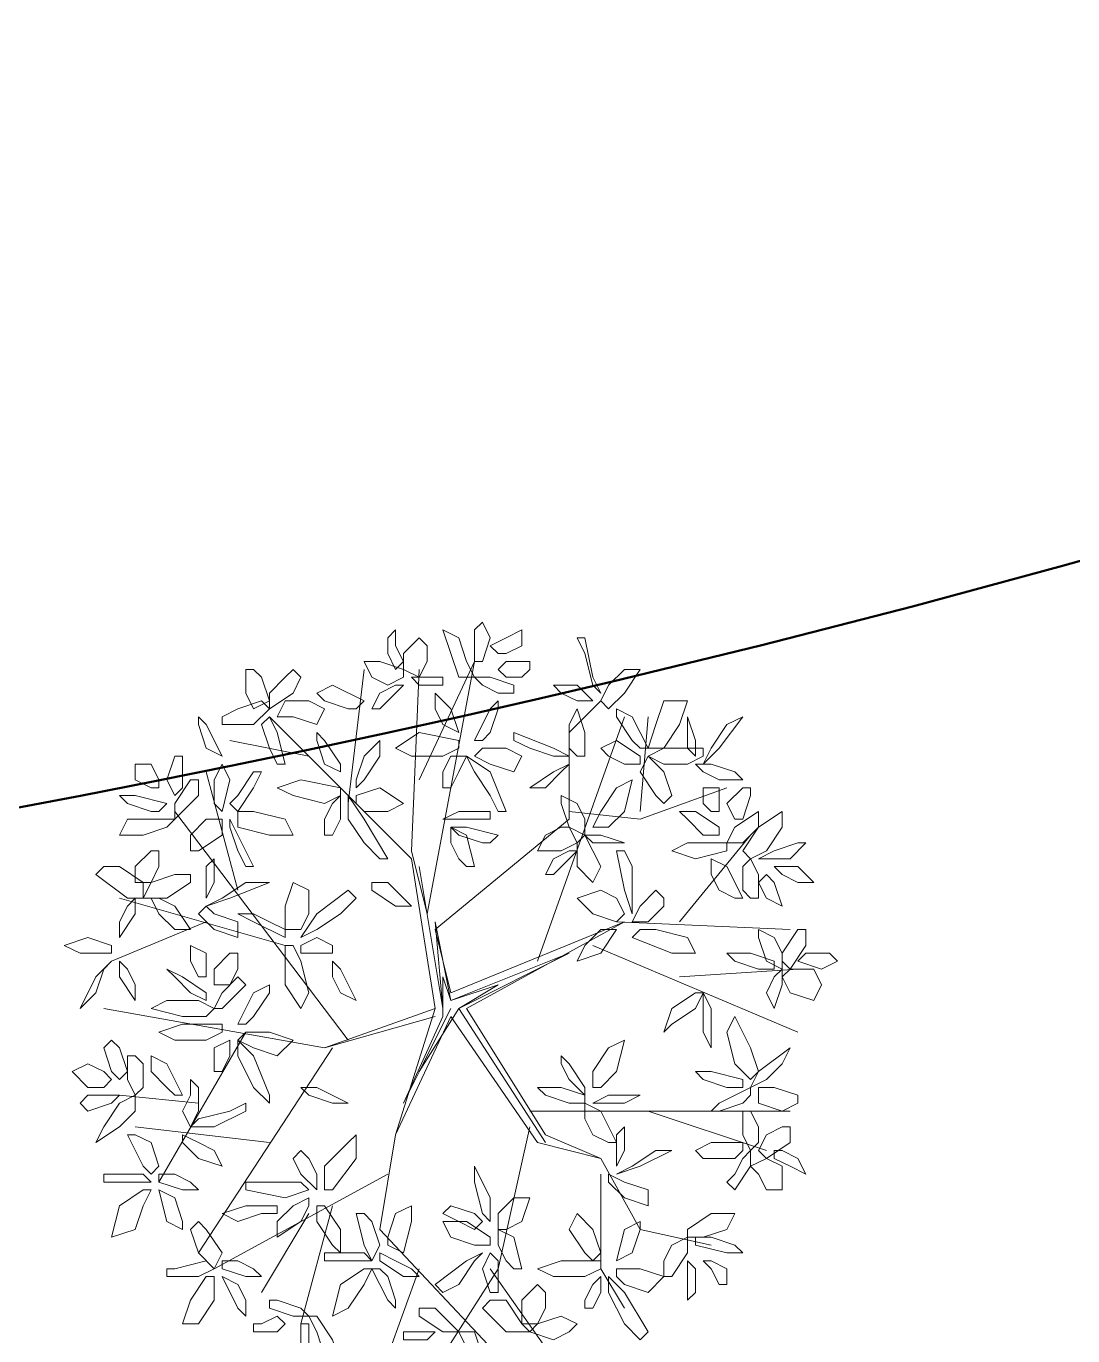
# Model space of a CAD drawing. Header units: millimetres. Extents: x 2364 to 2508, y 1551 to 1771.
# Drawn here: x 2448.453 to 2452.2, y 1618.484 to 1623.174 of the extents above; entities that cross this region are included whole.
import ezdxf

# ---------------------------------------------------------------- set-up
doc = ezdxf.new("R2010")
doc.units = ezdxf.units.MM
doc.layers.add('PDF_0', color=7, linetype='Continuous')

msp = doc.modelspace()

# ---------------------------------------------------------------- linework, layer by layer
at = {"layer": 'PDF_0', "lineweight": 9}
for points in [[(2449.7754, 1620.8705), (2449.8037, 1620.8987), (2449.7754, 1620.9552), (2449.7754, 1621.0117), (2449.7472, 1620.9835), (2449.7472, 1620.927)], [(2450.0578, 1620.8423), (2450.0014, 1620.8423), (2449.9731, 1620.927), (2449.9449, 1621.0117), (2450.0014, 1620.9835), (2450.0296, 1620.8987)], [(2450.0578, 1620.927), (2450.0578, 1621.0117), (2450.0861, 1621.0399), (2450.1143, 1620.9835), (2450.0861, 1620.8987), (2450.0578, 1620.8987)], [(2450.1426, 1620.927), (2450.1143, 1620.9552), (2450.1708, 1620.9835), (2450.2273, 1621.0117), (2450.2273, 1620.9552), (2450.1708, 1620.927)], [(2449.8602, 1620.8423), (2449.8037, 1620.8705), (2449.8037, 1620.927), (2449.8602, 1620.9835), (2449.8884, 1620.9552), (2449.8884, 1620.8987)], [(2450.4532, 1620.927), (2450.4814, 1620.814), (2450.5097, 1620.7858), (2450.4814, 1620.8423), (2450.4532, 1620.9835), (2450.425, 1620.9835)], [(2449.7472, 1620.814), (2449.6907, 1620.8423), (2449.6625, 1620.8987), (2449.719, 1620.8987), (2449.8037, 1620.8705), (2449.8037, 1620.8423)], [(2450.2273, 1620.8423), (2450.1708, 1620.8423), (2450.1426, 1620.8705), (2450.1708, 1620.8987), (2450.2555, 1620.8987), (2450.2555, 1620.8705)], [(2449.2954, 1620.8423), (2449.3236, 1620.7576), (2449.2671, 1620.7293), (2449.2389, 1620.7858), (2449.2389, 1620.8705), (2449.2671, 1620.8705)], [(2449.4083, 1620.8705), (2449.4366, 1620.8423), (2449.4083, 1620.7858), (2449.3236, 1620.7293), (2449.3236, 1620.7858), (2449.3801, 1620.8423)], [(2449.9166, 1620.814), (2449.8602, 1620.814), (2449.8319, 1620.8423), (2449.8602, 1620.8423), (2449.9449, 1620.8423), (2449.9449, 1620.814)], [(2450.1426, 1620.7858), (2450.0861, 1620.814), (2450.0578, 1620.8423), (2450.1143, 1620.8423), (2450.199, 1620.814), (2450.199, 1620.7858)], [(2450.5097, 1620.7576), (2450.5379, 1620.7293), (2450.5944, 1620.7858), (2450.6509, 1620.8705), (2450.5944, 1620.8705), (2450.5379, 1620.814)], [(2449.606, 1620.7293), (2449.5213, 1620.7576), (2449.493, 1620.7858), (2449.5495, 1620.814), (2449.6625, 1620.7576), (2449.6342, 1620.7293)], [(2449.719, 1620.7858), (2449.7754, 1620.814), (2449.8037, 1620.814), (2449.7754, 1620.7858), (2449.719, 1620.7293), (2449.6907, 1620.7293)], [(2449.9449, 1620.6728), (2450.0014, 1620.6446), (2449.9731, 1620.7293), (2449.9166, 1620.7858), (2449.9166, 1620.7293)], [(2450.3685, 1620.7858), (2450.3402, 1620.814), (2450.425, 1620.814), (2450.4814, 1620.7576), (2450.425, 1620.7576)], [(2449.2107, 1620.7293), (2449.2954, 1620.7576), (2449.3236, 1620.7293), (2449.2671, 1620.6728), (2449.1542, 1620.6728), (2449.1542, 1620.7011)], [(2449.3519, 1620.7011), (2449.3801, 1620.7576), (2449.4648, 1620.7576), (2449.5213, 1620.7293), (2449.493, 1620.6728), (2449.4083, 1620.7011)], [(2450.1143, 1620.6446), (2450.1426, 1620.7293), (2450.1426, 1620.7576), (2450.1143, 1620.7293), (2450.0578, 1620.6164), (2450.0861, 1620.6164)], [(2450.6791, 1620.5881), (2450.7356, 1620.5881), (2450.7921, 1620.6728), (2450.8203, 1620.7576), (2450.7356, 1620.7576), (2450.7074, 1620.6728)], [(2449.0977, 1620.5881), (2449.1542, 1620.5599), (2449.0977, 1620.6728), (2449.0695, 1620.7011), (2449.0695, 1620.6728)], [(2449.3236, 1620.5881), (2449.2954, 1620.6728), (2449.3236, 1620.7011), (2449.3519, 1620.6446), (2449.3801, 1620.5316), (2449.3519, 1620.5316)], [(2450.425, 1620.5599), (2450.4532, 1620.5599), (2450.4532, 1620.6446), (2450.425, 1620.7293), (2450.3967, 1620.6728), (2450.3967, 1620.5881)], [(2450.6226, 1620.6164), (2450.5662, 1620.7011), (2450.5662, 1620.7293), (2450.6226, 1620.7011), (2450.6791, 1620.5881), (2450.6509, 1620.5881)], [(2450.8203, 1620.6728), (2450.8203, 1620.7011), (2450.8486, 1620.6164), (2450.8486, 1620.5599), (2450.8203, 1620.5881)], [(2450.9615, 1620.6728), (2451.018, 1620.7011), (2450.9333, 1620.5881), (2450.8768, 1620.5316), (2450.905, 1620.5881)], [(2449.5213, 1620.5316), (2449.493, 1620.6164), (2449.493, 1620.6446), (2449.5213, 1620.6164), (2449.5778, 1620.5316), (2449.5778, 1620.5034)], [(2449.9449, 1620.5599), (2449.8319, 1620.5599), (2449.7754, 1620.5881), (2449.8602, 1620.6446), (2450.0014, 1620.6164), (2450.0014, 1620.5881)], [(2450.2555, 1620.5881), (2450.3402, 1620.5599), (2450.3967, 1620.5599), (2450.3402, 1620.5881), (2450.199, 1620.6446), (2450.199, 1620.6164)], [(2449.6625, 1620.4752), (2449.719, 1620.5599), (2449.719, 1620.6164), (2449.6625, 1620.5599), (2449.6342, 1620.4752), (2449.6342, 1620.4469)], [(2450.5944, 1620.5316), (2450.5379, 1620.5599), (2450.5097, 1620.5881), (2450.5662, 1620.6164), (2450.6509, 1620.5599), (2450.6509, 1620.5316)], [(2449.013, 1620.5034), (2449.013, 1620.4469), (2448.9847, 1620.4187), (2448.9565, 1620.4752), (2448.9847, 1620.5599), (2449.013, 1620.5599)], [(2449.9449, 1620.4469), (2449.9731, 1620.4469), (2450.0014, 1620.5034), (2450.0296, 1620.5599), (2449.9731, 1620.5599), (2449.9449, 1620.5034)], [(2450.1143, 1620.4187), (2450.0578, 1620.5034), (2450.0296, 1620.5599), (2450.1143, 1620.5034), (2450.1708, 1620.3622), (2450.1426, 1620.3622)], [(2450.0578, 1620.5599), (2450.0861, 1620.5881), (2450.1708, 1620.5881), (2450.2273, 1620.5599), (2450.199, 1620.5034), (2450.1143, 1620.5316)], [(2450.7074, 1620.4187), (2450.6509, 1620.5034), (2450.6791, 1620.5599), (2450.7356, 1620.5034), (2450.7638, 1620.4187), (2450.7356, 1620.3904)], [(2450.8203, 1620.5316), (2450.7356, 1620.5316), (2450.6791, 1620.5599), (2450.7356, 1620.5881), (2450.8768, 1620.5881), (2450.8768, 1620.5599)], [(2448.9283, 1620.4469), (2448.9, 1620.4469), (2448.8435, 1620.4752), (2448.8435, 1620.5316), (2448.9, 1620.5316), (2448.9283, 1620.4752)], [(2449.1259, 1620.3904), (2449.1542, 1620.3622), (2449.1824, 1620.4752), (2449.1542, 1620.5316), (2449.1259, 1620.4752)], [(2449.2107, 1620.4187), (2449.2671, 1620.5034), (2449.2954, 1620.5034), (2449.2671, 1620.4469), (2449.2107, 1620.3622), (2449.1824, 1620.3904)], [(2450.312, 1620.4469), (2450.3685, 1620.5034), (2450.3967, 1620.5316), (2450.3402, 1620.5034), (2450.2555, 1620.4469), (2450.2838, 1620.4469)], [(2450.8486, 1620.5316), (2450.8768, 1620.5034), (2450.9333, 1620.4752), (2451.018, 1620.4752), (2450.9898, 1620.5034), (2450.905, 1620.5316)], [(2449.0695, 1620.4187), (2449.013, 1620.3622), (2448.9847, 1620.334), (2448.9847, 1620.3904), (2449.0412, 1620.4752), (2449.0695, 1620.4752)], [(2449.5213, 1620.3904), (2449.4083, 1620.4187), (2449.3519, 1620.4469), (2449.4366, 1620.4752), (2449.5778, 1620.4469), (2449.5778, 1620.4187)], [(2450.4814, 1620.3057), (2450.5379, 1620.3057), (2450.5944, 1620.3622), (2450.6226, 1620.4752), (2450.5662, 1620.4469), (2450.5097, 1620.3622)], [(2448.9, 1620.3622), (2448.8153, 1620.3904), (2448.7871, 1620.4187), (2448.8435, 1620.4187), (2448.9565, 1620.3904), (2448.9283, 1620.3622)], [(2449.5213, 1620.2775), (2449.5495, 1620.2775), (2449.5778, 1620.334), (2449.5778, 1620.4187), (2449.5495, 1620.3904), (2449.5213, 1620.334)], [(2449.6625, 1620.2492), (2449.606, 1620.334), (2449.606, 1620.4187), (2449.6625, 1620.334), (2449.7472, 1620.1928), (2449.719, 1620.1928)], [(2449.6342, 1620.3904), (2449.6342, 1620.4187), (2449.719, 1620.4469), (2449.8037, 1620.3904), (2449.7472, 1620.3622), (2449.6625, 1620.3622)], [(2450.425, 1620.3904), (2450.4532, 1620.334), (2450.4532, 1620.2775), (2450.3967, 1620.3057), (2450.3685, 1620.3904), (2450.3685, 1620.4187)], [(2450.9333, 1620.3622), (2450.905, 1620.3622), (2450.8768, 1620.3904), (2450.8768, 1620.4469), (2450.9333, 1620.4469), (2450.9333, 1620.3904)], [(2451.0462, 1620.4187), (2451.018, 1620.334), (2450.9898, 1620.334), (2450.9615, 1620.3904), (2451.018, 1620.4469), (2451.0462, 1620.4469)], [(2449.2107, 1620.3622), (2449.2107, 1620.3057), (2449.3236, 1620.2775), (2449.4083, 1620.2775), (2449.3801, 1620.334), (2449.2671, 1620.3622)], [(2450.0578, 1620.334), (2449.9731, 1620.334), (2449.9449, 1620.334), (2450.0014, 1620.3622), (2450.1143, 1620.3622), (2450.1143, 1620.334)], [(2450.8768, 1620.2775), (2450.8203, 1620.334), (2450.7921, 1620.3622), (2450.8486, 1620.3622), (2450.9333, 1620.3057), (2450.9333, 1620.2775)], [(2451.0745, 1620.3057), (2451.0745, 1620.3622), (2450.9898, 1620.3057), (2450.9615, 1620.2492), (2451.018, 1620.2492)], [(2451.0462, 1620.1928), (2451.018, 1620.221), (2451.0745, 1620.3057), (2451.1592, 1620.3622), (2451.1592, 1620.3057), (2451.1027, 1620.221)], [(2448.9847, 1620.334), (2448.9565, 1620.3057), (2448.8718, 1620.2775), (2448.7871, 1620.2775), (2448.8153, 1620.334), (2448.9, 1620.334)], [(2449.0412, 1620.2775), (2449.0977, 1620.334), (2449.1542, 1620.334), (2449.1542, 1620.2775), (2449.0695, 1620.221), (2449.0412, 1620.221)], [(2449.2107, 1620.221), (2449.1824, 1620.3057), (2449.1824, 1620.334), (2449.2107, 1620.2775), (2449.2671, 1620.1645), (2449.2389, 1620.1645)], [(2450.0861, 1620.2492), (2450.0014, 1620.2775), (2449.9731, 1620.3057), (2450.0296, 1620.3057), (2450.1426, 1620.2775), (2450.1143, 1620.2492)], [(2450.0014, 1620.1928), (2449.9731, 1620.2492), (2449.9731, 1620.3057), (2450.0296, 1620.2775), (2450.0578, 1620.1645), (2450.0296, 1620.1645)], [(2450.3967, 1620.3057), (2450.425, 1620.2492), (2450.3685, 1620.221), (2450.2838, 1620.221), (2450.312, 1620.2775), (2450.3685, 1620.3057)], [(2450.4814, 1620.221), (2450.5097, 1620.1645), (2450.4814, 1620.108), (2450.425, 1620.1645), (2450.425, 1620.2492), (2450.4532, 1620.2775)], [(2450.5379, 1620.2492), (2450.5944, 1620.2492), (2450.5097, 1620.2775), (2450.4532, 1620.2775), (2450.4814, 1620.2492)], [(2448.9283, 1620.1645), (2448.9, 1620.108), (2448.8435, 1620.108), (2448.8435, 1620.1645), (2448.9, 1620.221), (2448.9283, 1620.221)], [(2450.425, 1620.221), (2450.3967, 1620.221), (2450.3402, 1620.1928), (2450.312, 1620.1363), (2450.3402, 1620.1363), (2450.3967, 1620.1928)], [(2450.6226, 1620.1645), (2450.6226, 1620.0516), (2450.6226, 1619.9951), (2450.5944, 1620.0798), (2450.5662, 1620.221), (2450.5944, 1620.221)], [(2450.9615, 1620.2492), (2450.9615, 1620.221), (2450.8486, 1620.1928), (2450.7638, 1620.221), (2450.8203, 1620.2492), (2450.905, 1620.2492)], [(2451.1309, 1620.221), (2451.2157, 1620.2492), (2451.2439, 1620.2492), (2451.1874, 1620.1928), (2451.1027, 1620.1928), (2451.0745, 1620.1928)], [(2449.0977, 1620.1645), (2449.1259, 1620.1928), (2449.1259, 1620.108), (2449.0977, 1620.0516), (2449.0977, 1620.0798)], [(2450.9333, 1620.0798), (2450.905, 1620.1363), (2450.905, 1620.1928), (2450.9615, 1620.1645), (2451.018, 1620.0516), (2450.9898, 1620.0516)], [(2451.018, 1620.0798), (2451.018, 1620.1645), (2451.0462, 1620.1928), (2451.0745, 1620.1363), (2451.0745, 1620.0516), (2451.0462, 1620.0516)], [(2448.7871, 1620.1645), (2448.8718, 1620.108), (2448.8718, 1620.0516), (2448.8153, 1620.0516), (2448.7023, 1620.1363), (2448.7306, 1620.1645)], [(2449.0412, 1620.1363), (2449.0412, 1620.108), (2448.9565, 1620.0516), (2448.8718, 1620.0516), (2448.9, 1620.108), (2448.9847, 1620.1363)], [(2451.1027, 1620.0516), (2451.1592, 1620.0233), (2451.1309, 1620.108), (2451.1027, 1620.1363), (2451.0745, 1620.108)], [(2451.1309, 1620.1645), (2451.1592, 1620.1645), (2451.2157, 1620.1645), (2451.2721, 1620.108), (2451.2157, 1620.108), (2451.1592, 1620.1363)], [(2449.2389, 1620.108), (2449.1542, 1620.0516), (2449.0977, 1620.0233), (2449.1824, 1620.0516), (2449.3236, 1620.108), (2449.2954, 1620.108)], [(2449.4366, 1619.9386), (2449.3801, 1619.9386), (2449.3801, 1620.0233), (2449.4083, 1620.108), (2449.4648, 1620.0798), (2449.4648, 1619.9951)], [(2449.5778, 1619.9951), (2449.493, 1619.9386), (2449.4366, 1619.9104), (2449.493, 1619.9951), (2449.606, 1620.0798), (2449.6342, 1620.0516)], [(2449.7754, 1620.0233), (2449.6907, 1620.0798), (2449.6907, 1620.108), (2449.7472, 1620.108), (2449.8319, 1620.0233), (2449.8037, 1620.0233)], [(2450.5944, 1619.9951), (2450.5662, 1619.9668), (2450.4814, 1619.9951), (2450.425, 1620.0516), (2450.5097, 1620.0798), (2450.5662, 1620.0516)], [(2450.7356, 1620.0516), (2450.7074, 1620.0798), (2450.6509, 1620.0233), (2450.6226, 1619.9668), (2450.6791, 1619.9668), (2450.7356, 1620.0233)], [(2448.7871, 1619.9668), (2448.7871, 1619.9104), (2448.8435, 1619.9951), (2448.8435, 1620.0516), (2448.8153, 1620.0233)], [(2448.9, 1620.0516), (2448.9283, 1620.0516), (2448.9847, 1620.0233), (2449.0412, 1619.9386), (2448.9847, 1619.9386), (2448.9283, 1619.9951)], [(2449.0977, 1620.0233), (2449.0695, 1619.9951), (2449.1259, 1619.9386), (2449.2107, 1619.9104), (2449.2107, 1619.9668), (2449.1259, 1619.9951)], [(2449.3236, 1619.9668), (2449.2671, 1619.9951), (2449.2107, 1619.9951), (2449.2671, 1619.9668), (2449.3801, 1619.9104), (2449.3801, 1619.9386)], [(2450.5097, 1619.9386), (2450.5662, 1619.9386), (2450.5097, 1619.8539), (2450.425, 1619.8256), (2450.4532, 1619.8821)], [(2450.7074, 1619.9386), (2450.8203, 1619.9104), (2450.8486, 1619.8539), (2450.7638, 1619.8539), (2450.6226, 1619.9104), (2450.6509, 1619.9386)], [(2451.1309, 1619.9104), (2451.1592, 1619.8539), (2451.1592, 1619.7974), (2451.1027, 1619.8256), (2451.0745, 1619.9104), (2451.0745, 1619.9386)], [(2451.1592, 1619.8539), (2451.2157, 1619.9386), (2451.2439, 1619.9386), (2451.2439, 1619.8821), (2451.1874, 1619.7974), (2451.1592, 1619.8256)], [(2448.7588, 1619.8539), (2448.7588, 1619.8821), (2448.6741, 1619.9104), (2448.5894, 1619.8821), (2448.6459, 1619.8539), (2448.7023, 1619.8539)], [(2449.5495, 1619.8539), (2449.5495, 1619.8821), (2449.493, 1619.9104), (2449.4366, 1619.8821), (2449.4366, 1619.8539), (2449.5213, 1619.8539)], [(2449.0977, 1619.7692), (2449.0695, 1619.7692), (2449.0412, 1619.8256), (2449.0412, 1619.8821), (2449.0977, 1619.8539), (2449.0977, 1619.7974)], [(2449.2107, 1619.7974), (2449.1824, 1619.7409), (2449.1259, 1619.7409), (2449.1259, 1619.7974), (2449.1824, 1619.8539), (2449.2107, 1619.8539)], [(2449.4366, 1619.8256), (2449.4648, 1619.7127), (2449.4366, 1619.6562), (2449.3801, 1619.7409), (2449.3801, 1619.8821), (2449.4083, 1619.8821)], [(2451.0745, 1619.7974), (2450.9898, 1619.8256), (2450.9615, 1619.8539), (2451.0462, 1619.8539), (2451.1309, 1619.8256), (2451.1309, 1619.7974)], [(2451.2157, 1619.8256), (2451.3004, 1619.7974), (2451.3569, 1619.8256), (2451.3286, 1619.8539), (2451.2439, 1619.8539)], [(2448.7023, 1619.7127), (2448.6459, 1619.6562), (2448.7023, 1619.7692), (2448.7588, 1619.8256), (2448.7306, 1619.7974)], [(2448.8435, 1619.7409), (2448.8153, 1619.7974), (2448.7871, 1619.8256), (2448.7871, 1619.7692), (2448.8435, 1619.6844), (2448.8435, 1619.7127)], [(2449.0412, 1619.7127), (2448.9847, 1619.7692), (2448.9565, 1619.7974), (2449.013, 1619.7692), (2449.0977, 1619.7127), (2449.0977, 1619.6844)], [(2449.5778, 1619.7127), (2449.6342, 1619.6844), (2449.5778, 1619.7974), (2449.5495, 1619.8256), (2449.5495, 1619.7692)], [(2451.1027, 1619.7127), (2451.1309, 1619.6562), (2451.1592, 1619.7409), (2451.1592, 1619.7974), (2451.1309, 1619.7692)], [(2451.1592, 1619.7692), (2451.1874, 1619.7974), (2451.2721, 1619.7974), (2451.3004, 1619.7409), (2451.2721, 1619.6844), (2451.1874, 1619.7127)], [(2449.2107, 1619.7127), (2449.1542, 1619.6562), (2449.1259, 1619.6562), (2449.1542, 1619.7127), (2449.2107, 1619.7692), (2449.2389, 1619.7409)], [(2449.2671, 1619.628), (2449.3236, 1619.7127), (2449.3236, 1619.7409), (2449.2671, 1619.7127), (2449.2107, 1619.5997), (2449.2389, 1619.5997)], [(2450.8486, 1619.6562), (2450.7638, 1619.5997), (2450.7356, 1619.5715), (2450.7638, 1619.6562), (2450.8486, 1619.7127), (2450.8768, 1619.7127)], [(2450.905, 1619.6562), (2450.8768, 1619.7127), (2450.8768, 1619.5715), (2450.905, 1619.515), (2450.905, 1619.5715)], [(2449.1259, 1619.6562), (2449.0977, 1619.628), (2449.013, 1619.628), (2448.9, 1619.6562), (2448.9565, 1619.6844), (2449.0695, 1619.6844)], [(2451.0462, 1619.402), (2451.0745, 1619.4303), (2451.0462, 1619.515), (2450.9898, 1619.628), (2450.9615, 1619.5715), (2450.9898, 1619.4585)], [(2449.0977, 1619.5432), (2448.9847, 1619.5432), (2448.9283, 1619.5715), (2449.013, 1619.5997), (2449.1542, 1619.5997), (2449.1542, 1619.5715)], [(2449.2107, 1619.5432), (2449.2389, 1619.5715), (2449.3236, 1619.5715), (2449.4083, 1619.5432), (2449.3519, 1619.4868), (2449.2671, 1619.515)], [(2448.7871, 1619.515), (2448.8153, 1619.4303), (2448.7871, 1619.402), (2448.7588, 1619.4303), (2448.7306, 1619.515), (2448.7588, 1619.5432)], [(2449.1259, 1619.4303), (2449.1542, 1619.4303), (2449.1824, 1619.4868), (2449.1824, 1619.5432), (2449.1259, 1619.515), (2449.1259, 1619.4585)], [(2449.2671, 1619.3738), (2449.2107, 1619.4868), (2449.2107, 1619.5432), (2449.2671, 1619.4868), (2449.3236, 1619.3456), (2449.3236, 1619.3173)], [(2450.4814, 1619.3738), (2450.5097, 1619.3738), (2450.5662, 1619.4303), (2450.5944, 1619.5432), (2450.5379, 1619.515), (2450.4814, 1619.4303)], [(2451.1592, 1619.4585), (2451.1874, 1619.515), (2451.0745, 1619.4303), (2451.0462, 1619.3738), (2451.1027, 1619.402)], [(2448.8718, 1619.4585), (2448.8718, 1619.3738), (2448.8435, 1619.3456), (2448.8153, 1619.402), (2448.8153, 1619.4868), (2448.8435, 1619.4868)], [(2448.9565, 1619.3738), (2448.9, 1619.4303), (2448.9, 1619.4868), (2448.9565, 1619.4585), (2449.013, 1619.3456), (2448.9847, 1619.3456)], [(2450.3967, 1619.402), (2450.3685, 1619.4585), (2450.3685, 1619.4868), (2450.3967, 1619.4585), (2450.4532, 1619.3738), (2450.4532, 1619.3456)], [(2448.7588, 1619.402), (2448.7306, 1619.3738), (2448.6741, 1619.3738), (2448.6176, 1619.4303), (2448.6741, 1619.4585), (2448.7306, 1619.4303)], [(2450.9615, 1619.3738), (2450.8768, 1619.402), (2450.8486, 1619.4303), (2450.905, 1619.4303), (2451.018, 1619.402), (2451.018, 1619.3738)], [(2449.0412, 1619.3456), (2449.013, 1619.2891), (2449.0412, 1619.2326), (2449.0695, 1619.2891), (2449.0695, 1619.3738), (2449.0412, 1619.402)], [(2449.5495, 1619.3173), (2449.4648, 1619.3456), (2449.4366, 1619.3738), (2449.493, 1619.3738), (2449.606, 1619.3173), (2449.5778, 1619.3173)], [(2450.3967, 1619.3173), (2450.312, 1619.3456), (2450.2838, 1619.3738), (2450.3685, 1619.3738), (2450.4532, 1619.3456), (2450.4532, 1619.3173)], [(2451.018, 1619.3173), (2450.9333, 1619.2891), (2450.905, 1619.2891), (2450.9333, 1619.3173), (2451.0462, 1619.3738), (2451.0462, 1619.3456)], [(2451.1592, 1619.2891), (2451.0745, 1619.3173), (2451.0745, 1619.3738), (2451.1309, 1619.3738), (2451.2157, 1619.3456), (2451.2157, 1619.3173)], [(2448.7588, 1619.3173), (2448.7871, 1619.3456), (2448.6741, 1619.3456), (2448.6459, 1619.3173), (2448.6741, 1619.2891)], [(2448.8435, 1619.3456), (2448.8435, 1619.2891), (2448.7871, 1619.2326), (2448.7023, 1619.1761), (2448.7306, 1619.2326), (2448.7871, 1619.3173)], [(2450.5944, 1619.3173), (2450.6509, 1619.3456), (2450.5379, 1619.3456), (2450.4814, 1619.3173), (2450.5097, 1619.3173)], [(2449.1824, 1619.2891), (2449.0695, 1619.2608), (2449.0412, 1619.2326), (2449.1259, 1619.2326), (2449.2389, 1619.2891), (2449.2389, 1619.3173)], [(2450.4814, 1619.2044), (2450.4532, 1619.2608), (2450.4532, 1619.3173), (2450.5097, 1619.2891), (2450.5662, 1619.1761), (2450.5379, 1619.1761)], [(2451.0745, 1619.2326), (2451.0745, 1619.1761), (2451.0462, 1619.1479), (2451.018, 1619.2044), (2451.018, 1619.2891), (2451.0462, 1619.2891)], [(2450.5662, 1619.2044), (2450.5944, 1619.2326), (2450.5944, 1619.1479), (2450.5662, 1619.0914), (2450.5662, 1619.1197)], [(2451.1027, 1619.2044), (2451.1592, 1619.2326), (2451.1874, 1619.2326), (2451.1874, 1619.1761), (2451.1027, 1619.1197), (2451.0745, 1619.1479)], [(2448.9, 1619.1761), (2448.9283, 1619.0914), (2448.9, 1619.0632), (2448.8718, 1619.0914), (2448.8153, 1619.2044), (2448.8435, 1619.2044)], [(2449.013, 1619.2044), (2449.013, 1619.1761), (2449.0695, 1619.1197), (2449.1542, 1619.0914), (2449.1259, 1619.1479), (2449.0695, 1619.1761)], [(2449.5213, 1619.0914), (2449.606, 1619.1761), (2449.6342, 1619.2044), (2449.6342, 1619.1197), (2449.5495, 1619.0067), (2449.5213, 1619.0067)], [(2449.4366, 1619.1479), (2449.4083, 1619.1197), (2449.4366, 1619.0632), (2449.493, 1619.0067), (2449.493, 1619.0632), (2449.4648, 1619.1197)], [(2450.7074, 1619.1479), (2450.7638, 1619.1479), (2450.6509, 1619.0914), (2450.5662, 1619.0632), (2450.6226, 1619.0914)], [(2450.9898, 1619.1197), (2450.8768, 1619.1197), (2450.8486, 1619.1479), (2450.905, 1619.1761), (2451.018, 1619.1761), (2451.018, 1619.1479)], [(2450.9898, 1619.0632), (2451.018, 1619.1197), (2451.0462, 1619.1479), (2451.0462, 1619.0914), (2450.9898, 1619.0067), (2450.9615, 1619.0349)], [(2451.1309, 1619.1479), (2451.1309, 1619.1197), (2451.1874, 1619.0914), (2451.2439, 1619.0632), (2451.2157, 1619.1197), (2451.1592, 1619.1479)], [(2450.0578, 1619.0349), (2450.0578, 1619.0914), (2450.1143, 1618.9785), (2450.1143, 1618.8937), (2450.0861, 1618.922)], [(2451.0462, 1619.0914), (2451.1027, 1619.1197), (2451.1592, 1619.0914), (2451.1592, 1619.0067), (2451.1027, 1619.0067), (2451.0745, 1619.0632)], [(2448.7588, 1619.0632), (2448.8718, 1619.0632), (2448.9, 1619.0349), (2448.8435, 1619.0349), (2448.7306, 1619.0349), (2448.7306, 1619.0632)], [(2448.9847, 1619.0632), (2449.0412, 1619.0349), (2449.0695, 1619.0067), (2449.013, 1619.0067), (2448.9283, 1619.0349), (2448.9283, 1619.0632)], [(2450.5379, 1619.0632), (2450.5379, 1619.0349), (2450.5944, 1618.9785), (2450.6791, 1618.9502), (2450.6791, 1619.0067), (2450.5944, 1619.0349)], [(2448.9, 1619.0067), (2448.8718, 1619.0067), (2448.7871, 1618.9502), (2448.7588, 1618.8373), (2448.8435, 1618.8655), (2448.8718, 1618.9502)], [(2448.9847, 1618.9785), (2448.9283, 1619.0067), (2448.9565, 1618.8937), (2449.013, 1618.8655), (2449.013, 1618.8937)], [(2449.2954, 1619.0349), (2449.4366, 1619.0349), (2449.4648, 1619.0067), (2449.3801, 1618.9785), (2449.2389, 1619.0067), (2449.2389, 1619.0349)], [(2449.2954, 1618.922), (2449.2107, 1618.8937), (2449.1542, 1618.922), (2449.2389, 1618.9502), (2449.3519, 1618.9502), (2449.3519, 1618.922)], [(2449.4648, 1618.9785), (2449.4648, 1618.9502), (2449.4366, 1618.8937), (2449.3519, 1618.8373), (2449.3519, 1618.8937), (2449.4083, 1618.9502)], [(2449.493, 1618.8937), (2449.5495, 1618.809), (2449.5778, 1618.7808), (2449.5778, 1618.8655), (2449.5213, 1618.9502), (2449.493, 1618.9502)], [(2449.7472, 1618.8373), (2449.7754, 1618.922), (2449.8319, 1618.9502), (2449.8319, 1618.8937), (2449.8037, 1618.7808), (2449.7472, 1618.809)], [(2450.0014, 1618.8937), (2450.0578, 1618.8655), (2450.0861, 1618.8937), (2450.0578, 1618.922), (2449.9731, 1618.9502), (2449.9449, 1618.922)], [(2450.1426, 1618.8655), (2450.1708, 1618.8655), (2450.2273, 1618.8937), (2450.2555, 1618.9785), (2450.199, 1618.9785), (2450.1426, 1618.922)], [(2449.6907, 1618.8937), (2449.719, 1618.809), (2449.6907, 1618.7525), (2449.6625, 1618.809), (2449.6342, 1618.922), (2449.6625, 1618.922)], [(2450.4532, 1618.7808), (2450.3967, 1618.8655), (2450.425, 1618.922), (2450.4814, 1618.8655), (2450.5097, 1618.7808), (2450.4814, 1618.7525)], [(2450.8203, 1618.8373), (2450.8203, 1618.8655), (2450.905, 1618.922), (2450.9898, 1618.922), (2450.9615, 1618.8655), (2450.8768, 1618.8373)], [(2449.0977, 1618.8655), (2449.1542, 1618.7808), (2449.1259, 1618.7243), (2449.0695, 1618.7808), (2449.0412, 1618.8655), (2449.0695, 1618.8937)], [(2450.1143, 1618.809), (2450.1143, 1618.8373), (2450.0296, 1618.8937), (2449.9449, 1618.8937), (2449.9731, 1618.8373), (2450.0578, 1618.809)], [(2450.1708, 1618.7525), (2450.1426, 1618.809), (2450.1426, 1618.8655), (2450.199, 1618.8373), (2450.2273, 1618.7243), (2450.199, 1618.7243)], [(2450.6226, 1618.7808), (2450.5662, 1618.7525), (2450.5944, 1618.8655), (2450.6509, 1618.8937), (2450.6509, 1618.8655)], [(2450.7356, 1618.7525), (2450.7638, 1618.809), (2450.8203, 1618.8373), (2450.8203, 1618.7808), (2450.7638, 1618.6961), (2450.7356, 1618.6961)], [(2450.905, 1618.8373), (2450.9898, 1618.809), (2451.018, 1618.7808), (2450.9615, 1618.7808), (2450.8486, 1618.809), (2450.8486, 1618.8373)], [(2449.5778, 1618.7808), (2449.6625, 1618.7808), (2449.6907, 1618.7525), (2449.6342, 1618.7525), (2449.5213, 1618.7525), (2449.5213, 1618.7808)], [(2449.7754, 1618.7525), (2449.8319, 1618.7243), (2449.8602, 1618.6961), (2449.8037, 1618.6961), (2449.719, 1618.7525), (2449.719, 1618.7808)], [(2450.0014, 1618.6678), (2450.0578, 1618.7525), (2450.0861, 1618.7808), (2450.0296, 1618.7525), (2449.9166, 1618.6678), (2449.9449, 1618.6396)], [(2450.1426, 1618.6678), (2450.1426, 1618.7525), (2450.1143, 1618.7808), (2450.0861, 1618.7243), (2450.1143, 1618.6396), (2450.1426, 1618.6396)], [(2448.9847, 1618.7243), (2449.0977, 1618.7525), (2449.1259, 1618.7243), (2449.0695, 1618.6961), (2448.9565, 1618.6961), (2448.9565, 1618.7243)], [(2449.2107, 1618.7525), (2449.2671, 1618.7243), (2449.2954, 1618.6961), (2449.2389, 1618.6961), (2449.1542, 1618.7243), (2449.1542, 1618.7525)], [(2449.6907, 1618.7243), (2449.6625, 1618.7243), (2449.5778, 1618.6678), (2449.5495, 1618.5549), (2449.606, 1618.5831), (2449.6625, 1618.6678)], [(2449.7472, 1618.6961), (2449.7754, 1618.6113), (2449.7754, 1618.5831), (2449.7472, 1618.6113), (2449.6907, 1618.7243), (2449.719, 1618.7243)], [(2450.4532, 1618.6961), (2450.3402, 1618.6961), (2450.2838, 1618.7243), (2450.3685, 1618.7525), (2450.5097, 1618.7525), (2450.5097, 1618.7243)], [(2450.5662, 1618.6961), (2450.5662, 1618.7243), (2450.6509, 1618.7243), (2450.7356, 1618.6961), (2450.6791, 1618.6396), (2450.5944, 1618.6678)], [(2450.8203, 1618.6678), (2450.8203, 1618.7243), (2450.8203, 1618.7525), (2450.8486, 1618.7243), (2450.8486, 1618.6396), (2450.8203, 1618.6113)], [(2450.8768, 1618.7525), (2450.905, 1618.7525), (2450.9615, 1618.7243), (2450.9615, 1618.6678), (2450.9333, 1618.6678), (2450.905, 1618.7243)], [(2449.1259, 1618.6961), (2449.0977, 1618.6961), (2449.0412, 1618.6113), (2449.013, 1618.5266), (2449.0695, 1618.5266), (2449.1259, 1618.6113)], [(2449.2107, 1618.6678), (2449.1542, 1618.6961), (2449.2107, 1618.5831), (2449.2389, 1618.5549), (2449.2389, 1618.6113)], [(2450.312, 1618.5831), (2450.2838, 1618.5266), (2450.2273, 1618.5266), (2450.2273, 1618.6113), (2450.2838, 1618.6678), (2450.312, 1618.6396)], [(2450.4532, 1618.5831), (2450.4814, 1618.5831), (2450.5097, 1618.6396), (2450.5097, 1618.6961), (2450.4814, 1618.6678), (2450.4532, 1618.6113)], [(2450.5944, 1618.5266), (2450.5379, 1618.6396), (2450.5379, 1618.6961), (2450.5944, 1618.6396), (2450.6791, 1618.4984), (2450.6509, 1618.4701)], [(2449.3519, 1618.6113), (2449.4366, 1618.5831), (2449.4648, 1618.5549), (2449.4083, 1618.5549), (2449.3236, 1618.5831), (2449.3236, 1618.6113)], [(2449.9166, 1618.5831), (2449.9731, 1618.5266), (2450.0014, 1618.4984), (2449.9449, 1618.4984), (2449.8602, 1618.5549), (2449.8602, 1618.5831)], [(2450.1708, 1618.6113), (2450.2273, 1618.5266), (2450.2555, 1618.4984), (2450.1708, 1618.4984), (2450.0861, 1618.5831), (2450.1143, 1618.6113)], [(2449.2954, 1618.5266), (2449.3519, 1618.5549), (2449.3801, 1618.5266), (2449.3519, 1618.4984), (2449.2671, 1618.4984), (2449.2671, 1618.5266)], [(2449.4648, 1618.4701), (2449.4648, 1618.3854), (2449.4366, 1618.3572), (2449.4366, 1618.4137), (2449.4366, 1618.5266), (2449.4648, 1618.5266)], [(2449.4648, 1618.5549), (2449.493, 1618.5549), (2449.5495, 1618.4701), (2449.5778, 1618.3854), (2449.5213, 1618.4137), (2449.493, 1618.4984)], [(2450.425, 1618.5266), (2450.3967, 1618.4984), (2450.3402, 1618.4701), (2450.2555, 1618.4984), (2450.2838, 1618.5266), (2450.3685, 1618.5549)], [(2449.8319, 1618.4984), (2449.8884, 1618.4984), (2449.9166, 1618.4984), (2449.8884, 1618.4701), (2449.8037, 1618.4701), (2449.8037, 1618.4984)], [(2450.0014, 1618.4984), (2450.0578, 1618.4984), (2450.0861, 1618.4137), (2450.0861, 1618.3289), (2450.0578, 1618.3572), (2450.0296, 1618.4419)]]:
    msp.add_lwpolyline(points, close=True, dxfattribs=at)
for points in [[(2449.8602, 1620.4752), (2450.0578, 1620.8987), (2449.8884, 1619.9951), (2449.8319, 1620.221), (2449.8602, 1620.8705)], [(2449.606, 1620.3904), (2449.6625, 1620.8705)], [(2450.5097, 1620.7576), (2450.3967, 1620.6446), (2450.3967, 1620.334), (2449.9166, 1619.9386), (2449.9731, 1619.7127), (2450.5944, 1619.9668), (2450.0296, 1619.6562), (2450.312, 1619.2044), (2450.5097, 1619.1197)], [(2450.905, 1618.809), (2450.6509, 1618.8655), (2450.5097, 1619.1197), (2450.2838, 1619.1761), (2449.9731, 1619.628), (2449.7754, 1619.2044), (2449.9166, 1619.6562), (2449.8319, 1620.1928), (2449.3236, 1620.7011)], [(2450.2838, 1619.8256), (2450.5944, 1620.7011)], [(2450.6509, 1620.3622), (2450.6791, 1620.7011)], [(2449.4648, 1620.5599), (2449.1824, 1620.6164)], [(2449.2107, 1620.0798), (2449.0977, 1620.5034)], [(2450.3967, 1620.3622), (2450.6509, 1620.334), (2450.9615, 1620.4469)], [(2449.606, 1619.5432), (2448.9847, 1620.3622)], [(2450.7921, 1619.9668), (2451.0462, 1620.2775)], [(2449.8602, 1620.1645), (2449.9449, 1619.6562), (2449.9166, 1619.9668), (2449.9731, 1619.6844), (2450.3967, 1619.8539), (2450.0014, 1619.6562), (2450.1426, 1619.7409), (2449.9731, 1619.6844), (2449.9449, 1619.7692), (2449.9449, 1619.6562), (2449.9449, 1619.628), (2449.8037, 1619.3173), (2449.9731, 1619.6562), (2449.8602, 1619.4303), (2450.0014, 1619.6562)], [(2449.3801, 1619.8821), (2448.7871, 1620.0516)], [(2449.0977, 1619.9668), (2448.7588, 1619.8256)], [(2450.5662, 1619.9668), (2451.1874, 1619.9386)], [(2450.4814, 1619.8821), (2451.2157, 1619.5715)], [(2450.7921, 1619.7692), (2451.2157, 1619.7974)], [(2449.5213, 1619.515), (2448.7306, 1619.6562)], [(2449.9166, 1619.628), (2449.5213, 1619.515), (2449.9166, 1619.6562)], [(2450.0014, 1619.6562), (2450.312, 1619.1761), (2450.0014, 1619.6562)], [(2449.2389, 1619.5715), (2448.9283, 1619.0349)], [(2449.5495, 1619.515), (2449.0695, 1618.7808)], [(2449.0695, 1619.3173), (2448.7871, 1619.3456)], [(2450.2555, 1619.2891), (2451.1874, 1619.2891)], [(2450.6791, 1619.2891), (2451.1027, 1619.1479)], [(2449.3236, 1619.1761), (2448.8435, 1619.2326)], [(2450.2555, 1619.2326), (2450.1426, 1618.7243), (2449.9449, 1618.4137)], [(2449.7754, 1619.2044), (2449.719, 1618.8655), (2450.1426, 1618.4137)], [(2449.7472, 1619.0632), (2449.1259, 1618.7243)], [(2450.5097, 1619.0632), (2450.5097, 1618.7243), (2450.5944, 1618.5831)], [(2449.5495, 1618.9502), (2449.4366, 1618.5266)], [(2449.4648, 1618.922), (2449.2954, 1618.6396)], [(2449.8602, 1618.7243), (2449.7472, 1618.4137)], [(2450.1143, 1618.7243), (2450.312, 1618.4419)]]:
    msp.add_lwpolyline(points, dxfattribs=at)
at = {"layer": 'PDF_0', "lineweight": 50}
msp.add_arc((2440.0751, 1664.9102), 45.3105, 248.60962, 338.61513, dxfattribs=at)

doc.saveas('drawing.dxf')
